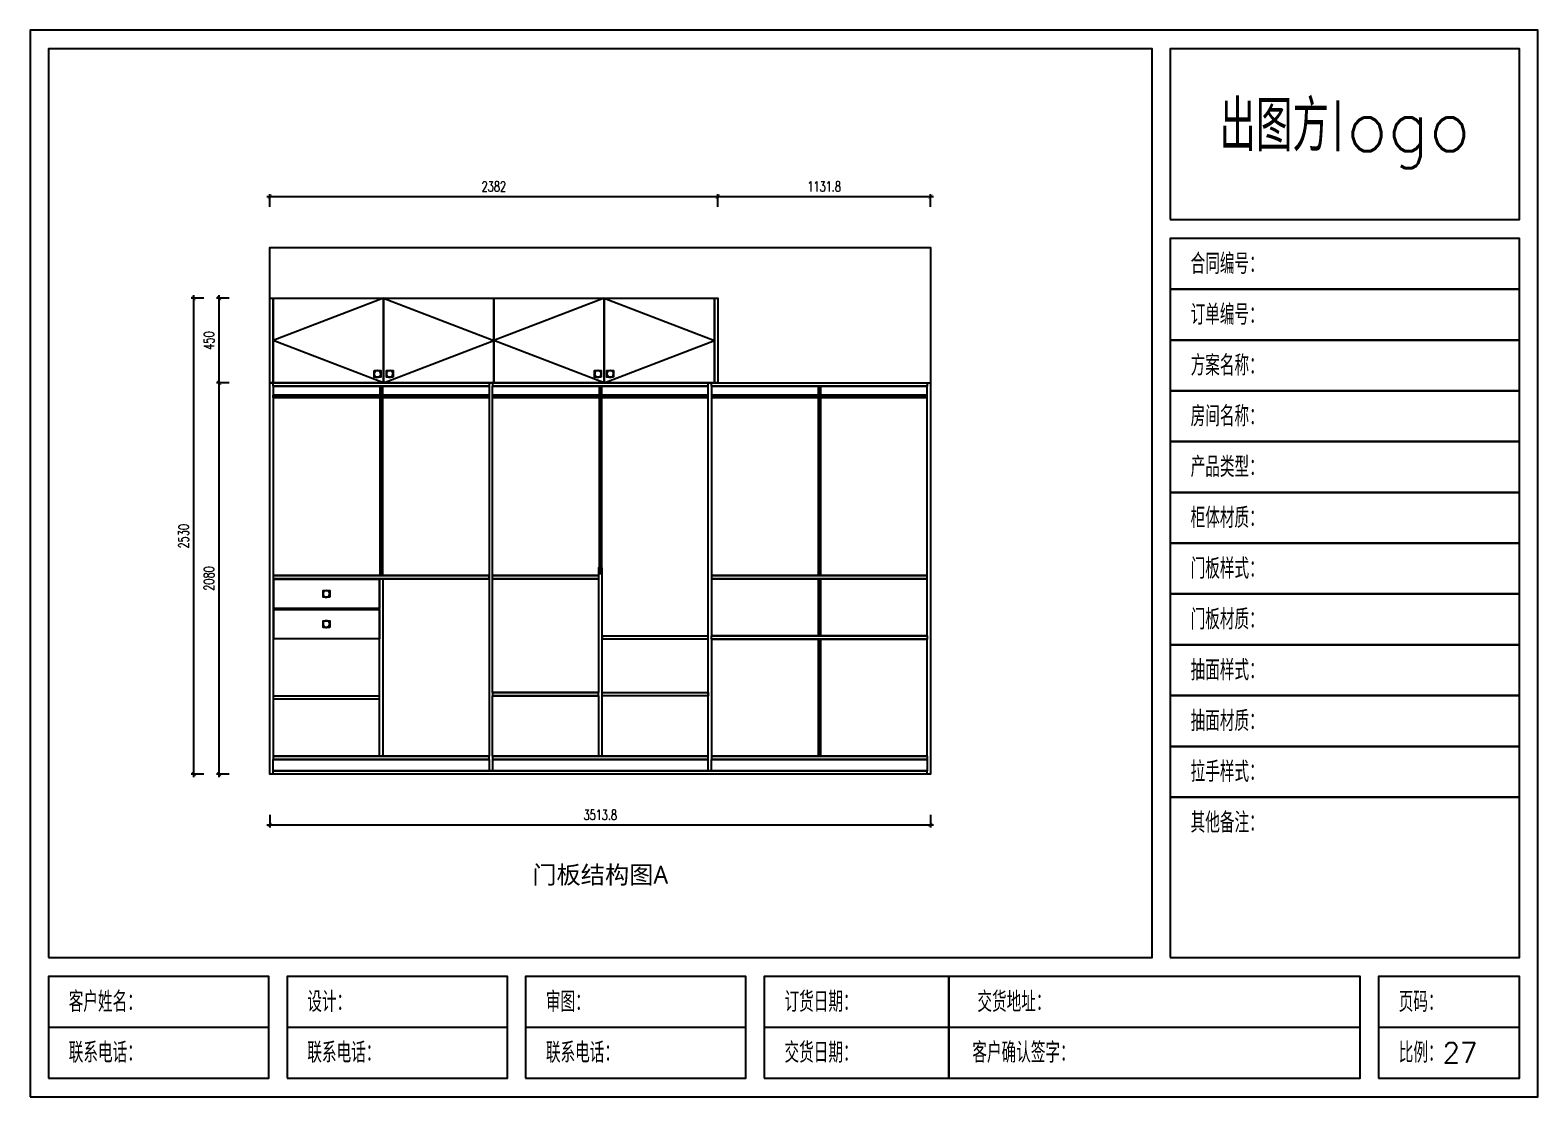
# Model space of a CAD drawing. Header units: millimetres. Extents: x 0 to 37570, y -10972 to 32224.
# Drawn here: x 11434 to 19454, y -10972 to -5302 of the extents above; entities that cross this region are included whole.
import ezdxf

# ---------------------------------------------------------------- set-up
doc = ezdxf.new("R2010")
doc.units = ezdxf.units.MM
doc.header["$LTSCALE"] = 10
doc.header["$MEASUREMENT"] = 0
doc.linetypes.add('ACAD_ISO07W100', pattern=[3, 0, -3])
for name, color, linetype in [('E1-立面墙体', 5, 'BYLAYER'), ('E11-标题', 2, 'BYLAYER'), ('E7-图例造型线', 30, 'BYLAYER'), ('E7-橱衣柜造型线', 4, 'BYLAYER'), ('E7-高亮橱衣柜造型线', 30, 'BYLAYER'), ('E8-立面尺寸标注', 1, 'BYLAYER'), ('T-图框', 1, 'BYLAYER')]:
    doc.layers.add(name, color=color, linetype=linetype)
doc.styles.add('DIMTEXT', font='simplex.shx', dxfattribs={"width": 0.7, "bigfont": 'gbcbig.shx'})
doc.styles.get("Standard").update_dxf_attribs({"font": 'simplex.shx', "bigfont": 'gbcbig.shx'})
doc.dimstyles.new('Kujiale', dxfattribs={"dimscale": 25, "dimtxt": 2, "dimasz": 0.8, "dimexe": 0.5, "dimexo": 0.5, "dimgap": 1, "dimtad": 1, "dimdec": 4, "dimrnd": 1, "dimdsep": 46, "dimtxsty": 'DIMTEXT', "dimblk": 'ARCHTICK', "dimcen": 2.5, "dimdle": 0.6, "dimclrd": 1, "dimclre": 1, "dimclrt": 2, "dimadec": 0, "dimazin": 0, "dimtfac": 1, "dimtdec": 4, "dimtix": 1, "dimtmove": 2, "dimatfit": 3, "dimldrblk": 'ARCHTICK', "dimfxlon": 1, "dimtolj": 1, "dimtzin": 0, "dimarcsym": 0})

# ---------------------------------------------------------------- blocks, each defined once
blk = doc.blocks.new('CustomElevation2710385')
at = {"linetype": 'ACAD_ISO07W100'}
for points in [[(18, 0), (0, 0), (0, 450), (18, 450)], [(2382, 0), (2364, 0), (2364, 450), (2382, 450)]]:
    blk.add_wipeout(points, dxfattribs=at).dxf.layer = 'E7-橱衣柜造型线'
at = {"layer": 'E7-橱衣柜造型线'}
for points in [[(18, 0), (0, 0), (0, 450), (18, 450), (18, 0)], [(2382, 0), (2364, 0), (2364, 450), (2382, 450), (2382, 0)]]:
    blk.add_lwpolyline(points, dxfattribs=at)
blk = doc.blocks.new('CustomElevation2710386')
at = {"layer": 'E7-高亮橱衣柜造型线'}
for p, q in [((604.5, 450), (18, 225)), ((604.5, 450), (1191, 225)), ((1777.5, 450), (1191, 225)), ((1777.5, 450), (2364, 225)), ((604.5, 0), (18, 225)), ((604.5, 0), (1191, 225)), ((1777.5, 0), (1191, 225)), ((1777.5, 0), (2364, 225))]:
    blk.add_line(p, q, dxfattribs=at)
for points in [[(604.5, 0), (18, 0), (18, 450), (604.5, 450), (604.5, 0)], [(1191, 0), (604.5, 0), (604.5, 450), (1191, 450), (1191, 0)], [(1777.5, 0), (1191, 0), (1191, 450), (1777.5, 450), (1777.5, 0)], [(2364, 0), (1777.5, 0), (1777.5, 450), (2364, 450), (2364, 0)], [(554.2, 65.3), (589.5, 65.3), (589.5, 30), (554.2, 30), (554.2, 65.3)], [(654.8, 30), (619.5, 30), (619.5, 65.3), (654.8, 65.3), (654.8, 30)], [(1762.5, 30), (1727.2, 30), (1727.2, 65.3), (1762.5, 65.3), (1762.5, 30)], [(1827.8, 30), (1792.5, 30), (1792.5, 65.3), (1827.8, 65.3), (1827.8, 30)]]:
    blk.add_lwpolyline(points, dxfattribs=at)
blk = doc.blocks.new('2710387')
at = {"layer": 'E7-图例造型线'}
blk.add_lwpolyline([(-14.7, -8.4), (-6.7, -16.4)], dxfattribs=at)
for centre, radius, start, end in [((-1.4, 0.9), 16.3, 98.49217, 214.9431), ((0.2, 0), 17.5, -11.19499, 103.10822), ((1.6, 16.1), 33.6, -104.31524, -87.10595), ((-10.5, 10.4), 31.1, -63.58868, -26.4113)]:
    blk.add_arc(centre, radius, start, end, dxfattribs=at)
blk = doc.blocks.new('2710388')
at = {"layer": 'E7-图例造型线'}
blk.add_lwpolyline([(-14.7, -8.4), (-6.7, -16.4)], dxfattribs=at)
for centre, radius, start, end in [((-1.4, 0.9), 16.3, 98.49217, 214.9431), ((0.2, 0), 17.5, -11.19499, 103.10822), ((1.6, 16.1), 33.6, -104.31524, -87.10595), ((-10.5, 10.4), 31.1, -63.58868, -26.4113)]:
    blk.add_arc(centre, radius, start, end, dxfattribs=at)
blk = doc.blocks.new('2710389')
at = {"layer": 'E7-图例造型线'}
blk.add_lwpolyline([(-14.7, -8.4), (-6.7, -16.4)], dxfattribs=at)
for centre, radius, start, end in [((-1.4, 0.9), 16.3, 98.49217, 214.9431), ((0.2, 0), 17.5, -11.19499, 103.10822), ((1.6, 16.1), 33.6, -104.31524, -87.10595), ((-10.5, 10.4), 31.1, -63.58868, -26.4113)]:
    blk.add_arc(centre, radius, start, end, dxfattribs=at)
blk = doc.blocks.new('2710390')
at = {"layer": 'E7-图例造型线'}
blk.add_lwpolyline([(-14.7, -8.4), (-6.7, -16.4)], dxfattribs=at)
for centre, radius, start, end in [((-1.4, 0.9), 16.3, 98.49217, 214.9431), ((0.2, 0), 17.5, -11.19499, 103.10822), ((1.6, 16.1), 33.6, -104.31524, -87.10595), ((-10.5, 10.4), 31.1, -63.58868, -26.4113)]:
    blk.add_arc(centre, radius, start, end, dxfattribs=at)
blk = doc.blocks.new('CustomElevation2710391')
at = {"layer": 'E7-橱衣柜造型线'}
for points in [[(3495.8, 2015.2), (2348.5, 2015.2), (2348.5, 2015.4), (3495.8, 2015.4), (3495.8, 2015.2)], [(3495.8, 2014.4), (2348.5, 2014.4), (2348.5, 2015.2), (3495.8, 2015.2), (3495.8, 2014.4)], [(3495.8, 2013.1), (2348.5, 2013.1), (2348.5, 2014.4), (3495.8, 2014.4), (3495.8, 2013.1)], [(3495.8, 2011.5), (2348.5, 2011.5), (2348.5, 2013.1), (3495.8, 2013.1), (3495.8, 2011.5)], [(3495.8, 2009.7), (2348.5, 2009.7), (2348.5, 2011.5), (3495.8, 2011.5), (3495.8, 2009.7)], [(3495.8, 2007.8), (2348.5, 2007.8), (2348.5, 2009.7), (3495.8, 2009.7), (3495.8, 2007.8)], [(3495.8, 2005.9), (2348.5, 2005.9), (2348.5, 2007.8), (3495.8, 2007.8), (3495.8, 2005.9)], [(3495.8, 2004.3), (2348.5, 2004.3), (2348.5, 2005.9), (3495.8, 2005.9), (3495.8, 2004.3)], [(2918.4, 2015.4), (2916.5, 2015.4), (2916.5, 2062), (2918.4, 2062), (2918.4, 2015.4)], [(2920.3, 2015.4), (2918.4, 2015.4), (2918.4, 2062), (2920.3, 2062), (2920.3, 2015.4)], [(2922.2, 2015.4), (2920.3, 2015.4), (2920.3, 2062), (2922.2, 2062), (2922.2, 2015.4)], [(2924, 2015.4), (2922.2, 2015.4), (2922.2, 2062), (2924, 2062), (2924, 2015.4)], [(2925.9, 2015.4), (2924, 2015.4), (2924, 2062), (2925.9, 2062), (2925.9, 2015.4)], [(2927.8, 2015.4), (2925.9, 2015.4), (2925.9, 2062), (2927.8, 2062), (2927.8, 2015.4)], [(2929.7, 2015.4), (2927.8, 2015.4), (2927.8, 2062), (2929.7, 2062), (2929.7, 2015.4)], [(3495.8, 2003.1), (2348.5, 2003.1), (2348.5, 2004.3), (3495.8, 2004.3), (3495.8, 2003.1)], [(3495.8, 2002.3), (2348.5, 2002.3), (2348.5, 2003.1), (3495.8, 2003.1), (3495.8, 2002.3)], [(3495.8, 2002), (2348.5, 2002), (2348.5, 2002.3), (3495.8, 2002.3), (3495.8, 2002)], [(2918.4, 96), (2916.5, 96), (2916.5, 718), (2918.4, 718), (2918.4, 96)], [(2920.3, 96), (2918.4, 96), (2918.4, 718), (2920.3, 718), (2920.3, 96)], [(2922.2, 96), (2920.3, 96), (2920.3, 718), (2922.2, 718), (2922.2, 96)], [(2924, 96), (2922.2, 96), (2922.2, 718), (2924, 718), (2924, 96)], [(2925.9, 718), (2925.9, 96), (2924, 96), (2924, 718), (2925.9, 718)], [(2927.8, 718), (2927.8, 96), (2925.9, 96), (2925.9, 718), (2927.8, 718)], [(2929.7, 718), (2929.7, 96), (2927.8, 96), (2927.8, 718), (2929.7, 718)]]:
    blk.add_lwpolyline(points, dxfattribs=at)
at = {"linetype": 'ACAD_ISO07W100'}
for points in [[(586, 2015.4), (18, 2015.4), (18, 2062), (586, 2062)], [(3495.3, 1038), (2349, 1038), (2349, 1056), (3495.3, 1056)], [(1747.9, 416), (1183.3, 416), (1183.3, 434), (1747.9, 434)], [(2330.5, 78), (1183.3, 78), (1183.3, 96), (2330.5, 96)]]:
    blk.add_wipeout(points, dxfattribs=at).dxf.layer = 'E7-橱衣柜造型线'
at = {"layer": 'E7-橱衣柜造型线'}
for points in [[(586, 2015.4), (18, 2015.4), (18, 2062), (586, 2062), (586, 2015.4)], [(2916.5, 1056), (2916.5, 2002), (2918.4, 2002), (2918.4, 1056), (2916.5, 1056)], [(2918.4, 1056), (2918.4, 2002), (2920.3, 2002), (2920.3, 1056), (2918.4, 1056)], [(2920.3, 1056), (2920.3, 2002), (2922.2, 2002), (2922.2, 1056), (2920.3, 1056)], [(2924, 2002), (2924, 1056), (2922.2, 1056), (2922.2, 2002), (2924, 2002)], [(2925.9, 2002), (2925.9, 1056), (2924, 1056), (2924, 2002), (2925.9, 2002)], [(2927.8, 2002), (2927.8, 1056), (2925.9, 1056), (2925.9, 2002), (2927.8, 2002)], [(2929.7, 2002), (2929.7, 1056), (2927.8, 1056), (2927.8, 2002), (2929.7, 2002)], [(3495.3, 1038), (2349, 1038), (2349, 1056), (3495.3, 1056), (3495.3, 1038)], [(2916.5, 736), (2916.5, 1038), (2918.4, 1038), (2918.4, 736), (2916.5, 736)], [(2918.4, 736), (2918.4, 1038), (2920.3, 1038), (2920.3, 736), (2918.4, 736)], [(2920.3, 736), (2920.3, 1038), (2922.2, 1038), (2922.2, 736), (2920.3, 736)], [(2924, 736), (2922.2, 736), (2922.2, 1038), (2924, 1038), (2924, 736)], [(2925.9, 1038), (2925.9, 736), (2924, 736), (2924, 1038), (2925.9, 1038)], [(2927.8, 1038), (2927.8, 736), (2925.9, 736), (2925.9, 1038), (2927.8, 1038)], [(2929.7, 1038), (2929.7, 736), (2927.8, 736), (2927.8, 1038), (2929.7, 1038)], [(1747.9, 416), (1183.3, 416), (1183.3, 434), (1747.9, 434), (1747.9, 416)], [(2330.5, 78), (1183.3, 78), (1183.3, 96), (2330.5, 96), (2330.5, 78)]]:
    blk.add_lwpolyline(points, dxfattribs=at)
at = {"linetype": 'ACAD_ISO07W100'}
blk.add_wipeout([(2330.5, 2015.4), (1764.4, 2015.4), (1764.4, 2062), (2330.5, 2062), (2330.5, 2067), (2330.5, 2067)], dxfattribs=at).dxf.layer = 'E7-橱衣柜造型线'
at = {"layer": 'E7-橱衣柜造型线'}
blk.add_lwpolyline([(2330.5, 2015.4), (1764.4, 2015.4), (1764.4, 2062), (2330.5, 2062), (2330.5, 2067), (2330.5, 2067), (2330.5, 2015.4)], dxfattribs=at)
at = {"linetype": 'ACAD_ISO07W100'}
for points in [[(3495.8, 91), (3495.8, 91), (3495.8, 96), (2929.7, 96), (2929.7, 718), (3495.3, 718), (3495.3, 736), (2929.7, 736), (2929.7, 1038), (3495.3, 1038), (3495.3, 1056), (2929.7, 1056), (2929.7, 2002), (3495.8, 2002), (3495.8, 2015.4), (2929.7, 2015.4), (2929.7, 2062), (3495.8, 2062), (3495.8, 2067), (3495.8, 2067)], [(2330.5, 18), (1183.3, 18), (1183.3, 78), (2330.5, 78)]]:
    blk.add_wipeout(points, dxfattribs=at).dxf.layer = 'E7-橱衣柜造型线'
at = {"layer": 'E7-橱衣柜造型线'}
for points in [[(3495.8, 91), (3495.8, 91), (3495.8, 96), (2929.7, 96), (2929.7, 718), (3495.3, 718), (3495.3, 736), (2929.7, 736), (2929.7, 1038), (3495.3, 1038), (3495.3, 1056), (2929.7, 1056), (2929.7, 2002), (3495.8, 2002), (3495.8, 2015.4), (2929.7, 2015.4), (2929.7, 2062), (3495.8, 2062), (3495.8, 2067), (3495.8, 2067), (3495.8, 91)], [(2330.5, 18), (1183.3, 18), (1183.3, 78), (2330.5, 78), (2330.5, 18)]]:
    blk.add_lwpolyline(points, dxfattribs=at)
at = {"linetype": 'ACAD_ISO07W100'}
blk.add_wipeout([(2330.5, 2062), (1183.3, 2062), (1183.3, 2080), (2330.5, 2080)], dxfattribs=at).dxf.layer = 'E7-橱衣柜造型线'
at = {"layer": 'E7-橱衣柜造型线'}
blk.add_lwpolyline([(2330.5, 2062), (1183.3, 2062), (1183.3, 2080), (2330.5, 2080), (2330.5, 2062)], dxfattribs=at)
at = {"linetype": 'ACAD_ISO07W100'}
for points in [[(2330.5, 91), (2330.5, 91), (2330.5, 96), (1765.9, 96), (1765.9, 1096), (1764.4, 1096), (1764.4, 2002), (2330.5, 2002)], [(1165.3, 78), (18, 78), (18, 96), (1165.3, 96)]]:
    blk.add_wipeout(points, dxfattribs=at).dxf.layer = 'E7-橱衣柜造型线'
at = {"layer": 'E7-橱衣柜造型线'}
for points in [[(1753.1, 2015.4), (1751.3, 2015.4), (1751.3, 2062), (1753.1, 2062), (1753.1, 2015.4)], [(1755, 2015.4), (1753.1, 2015.4), (1753.1, 2062), (1755, 2062), (1755, 2015.4)], [(1756.9, 2015.4), (1755, 2015.4), (1755, 2062), (1756.9, 2062), (1756.9, 2015.4)], [(1758.8, 2015.4), (1756.9, 2015.4), (1756.9, 2062), (1758.8, 2062), (1758.8, 2015.4)], [(1760.7, 2015.4), (1758.8, 2015.4), (1758.8, 2062), (1760.7, 2062), (1760.7, 2015.4)], [(1762.5, 2015.4), (1760.7, 2015.4), (1760.7, 2062), (1762.5, 2062), (1762.5, 2015.4)], [(1764.4, 2015.4), (1762.5, 2015.4), (1762.5, 2062), (1764.4, 2062), (1764.4, 2015.4)], [(2330.5, 91), (2330.5, 91), (2330.5, 96), (1765.9, 96), (1765.9, 1096), (1764.4, 1096), (1764.4, 2002), (2330.5, 2002), (2330.5, 91)], [(1165.3, 78), (18, 78), (18, 96), (1165.3, 96), (1165.3, 78)]]:
    blk.add_lwpolyline(points, dxfattribs=at)
at = {"linetype": 'ACAD_ISO07W100'}
for points in [[(582.6, 96), (18, 96), (18, 2002), (586, 2002), (586, 1056), (18.5, 1056), (18.5, 1038), (582.6, 1038)], [(1765.9, 1066), (1747.9, 1066), (1747.9, 1077.5), (1765.9, 1077.5)], [(1747.4, 718), (1183.8, 718), (1183.8, 736), (1747.4, 736)]]:
    blk.add_wipeout(points, dxfattribs=at).dxf.layer = 'E7-橱衣柜造型线'
at = {"layer": 'E7-橱衣柜造型线'}
for points in [[(582.6, 96), (18, 96), (18, 2002), (586, 2002), (586, 1056), (18.5, 1056), (18.5, 1038), (582.6, 1038), (582.6, 96)], [(1765.9, 1066), (1747.9, 1066), (1747.9, 1077.5), (1765.9, 1077.5), (1765.9, 1066)], [(1747.4, 718), (1183.8, 718), (1183.8, 736), (1747.4, 736), (1747.4, 718)]]:
    blk.add_lwpolyline(points, dxfattribs=at)
at = {"linetype": 'ACAD_ISO07W100'}
for points in [[(18, 2080), (18, 0), (0, 0), (0, 2080)], [(1183.3, 18), (1165.3, 18), (1165.3, 2080), (1183.3, 2080)], [(2330, 718), (1766.4, 718), (1766.4, 736), (2330, 736)]]:
    blk.add_wipeout(points, dxfattribs=at).dxf.layer = 'E7-橱衣柜造型线'
at = {"layer": 'E7-橱衣柜造型线'}
for points in [[(18, 2080), (18, 0), (0, 0), (0, 2080), (18, 2080)], [(1165.3, 2015.2), (18, 2015.2), (18, 2015.4), (1165.3, 2015.4), (1165.3, 2015.2)], [(1165.3, 2014.4), (18, 2014.4), (18, 2015.2), (1165.3, 2015.2), (1165.3, 2014.4)], [(1165.3, 2013.1), (18, 2013.1), (18, 2014.4), (1165.3, 2014.4), (1165.3, 2013.1)], [(1165.3, 2011.5), (18, 2011.5), (18, 2013.1), (1165.3, 2013.1), (1165.3, 2011.5)], [(1165.3, 2009.7), (18, 2009.7), (18, 2011.5), (1165.3, 2011.5), (1165.3, 2009.7)], [(1165.3, 2007.8), (18, 2007.8), (18, 2009.7), (1165.3, 2009.7), (1165.3, 2007.8)], [(1165.3, 2005.9), (18, 2005.9), (18, 2007.8), (1165.3, 2007.8), (1165.3, 2005.9)], [(1165.3, 2004.3), (18, 2004.3), (18, 2005.9), (1165.3, 2005.9), (1165.3, 2004.3)], [(1183.3, 18), (1165.3, 18), (1165.3, 2080), (1183.3, 2080), (1183.3, 18)], [(2330.5, 2015.2), (1183.3, 2015.2), (1183.3, 2015.4), (2330.5, 2015.4), (2330.5, 2015.2)], [(2330.5, 2014.4), (1183.3, 2014.4), (1183.3, 2015.2), (2330.5, 2015.2), (2330.5, 2014.4)], [(2330.5, 2013.1), (1183.3, 2013.1), (1183.3, 2014.4), (2330.5, 2014.4), (2330.5, 2013.1)], [(2330.5, 2011.5), (1183.3, 2011.5), (1183.3, 2013.1), (2330.5, 2013.1), (2330.5, 2011.5)], [(2330.5, 2009.7), (1183.3, 2009.7), (1183.3, 2011.5), (2330.5, 2011.5), (2330.5, 2009.7)], [(2330.5, 2007.8), (1183.3, 2007.8), (1183.3, 2009.7), (2330.5, 2009.7), (2330.5, 2007.8)], [(2330.5, 2005.9), (1183.3, 2005.9), (1183.3, 2007.8), (2330.5, 2007.8), (2330.5, 2005.9)], [(2330.5, 2004.3), (1183.3, 2004.3), (1183.3, 2005.9), (2330.5, 2005.9), (2330.5, 2004.3)], [(1165.3, 2003.1), (18, 2003.1), (18, 2004.3), (1165.3, 2004.3), (1165.3, 2003.1)], [(1165.3, 2002.3), (18, 2002.3), (18, 2003.1), (1165.3, 2003.1), (1165.3, 2002.3)], [(1165.3, 2002), (18, 2002), (18, 2002.3), (1165.3, 2002.3), (1165.3, 2002)], [(2330.5, 2003.1), (1183.3, 2003.1), (1183.3, 2004.3), (2330.5, 2004.3), (2330.5, 2003.1)], [(2330.5, 2002.3), (1183.3, 2002.3), (1183.3, 2003.1), (2330.5, 2003.1), (2330.5, 2002.3)], [(2330.5, 2002), (1183.3, 2002), (1183.3, 2002.3), (2330.5, 2002.3), (2330.5, 2002)], [(2330, 718), (1766.4, 718), (1766.4, 736), (2330, 736), (2330, 718)]]:
    blk.add_lwpolyline(points, dxfattribs=at)
at = {"linetype": 'ACAD_ISO07W100'}
for points in [[(1165.3, 2062), (18, 2062), (18, 2080), (1165.3, 2080)], [(2916.5, 2015.4), (2348.5, 2015.4), (2348.5, 2062), (2916.5, 2062)], [(1765.9, 96), (1747.9, 96), (1747.9, 1066), (1765.9, 1066)], [(582.1, 398), (18.5, 398), (18.5, 416), (582.1, 416)], [(3495.8, 0), (18, 0), (18, 18), (3495.8, 18)]]:
    blk.add_wipeout(points, dxfattribs=at).dxf.layer = 'E7-橱衣柜造型线'
at = {"layer": 'E7-橱衣柜造型线'}
for points in [[(1165.3, 2062), (18, 2062), (18, 2080), (1165.3, 2080), (1165.3, 2062)], [(2916.5, 2015.4), (2348.5, 2015.4), (2348.5, 2062), (2916.5, 2062), (2916.5, 2015.4)], [(1765.9, 1093.7), (1747.9, 1093.7), (1747.9, 1096), (1765.9, 1096), (1765.9, 1093.7)], [(1765.9, 1087.2), (1747.9, 1087.2), (1747.9, 1093.7), (1765.9, 1093.7), (1765.9, 1087.2)], [(1765.9, 1077.5), (1747.9, 1077.5), (1747.9, 1087.2), (1765.9, 1087.2), (1765.9, 1077.5)], [(1765.9, 96), (1747.9, 96), (1747.9, 1066), (1765.9, 1066), (1765.9, 96)], [(582.1, 398), (18.5, 398), (18.5, 416), (582.1, 416), (582.1, 398)], [(3495.8, 0), (18, 0), (18, 18), (3495.8, 18), (3495.8, 0)]]:
    blk.add_lwpolyline(points, dxfattribs=at)
at = {"linetype": 'ACAD_ISO07W100'}
for points in [[(1165.3, 2015.4), (599.1, 2015.4), (599.1, 2062), (1165.3, 2062)], [(3495.8, 0), (3495.8, 2080), (3513.8, 2080), (3513.8, 0)], [(2916.5, 96), (2348.5, 96), (2348.5, 2002), (2916.5, 2002), (2916.5, 1056), (2349, 1056), (2349, 1038), (2916.5, 1038), (2916.5, 736), (2349, 736), (2349, 718), (2916.5, 718)]]:
    blk.add_wipeout(points, dxfattribs=at).dxf.layer = 'E7-橱衣柜造型线'
at = {"layer": 'E7-橱衣柜造型线'}
for points in [[(1165.3, 2015.4), (599.1, 2015.4), (599.1, 2062), (1165.3, 2062), (1165.3, 2015.4)], [(3495.8, 0), (3495.8, 2080), (3513.8, 2080), (3513.8, 0), (3495.8, 0)], [(2916.5, 96), (2348.5, 96), (2348.5, 2002), (2916.5, 2002), (2916.5, 1056), (2349, 1056), (2349, 1038), (2916.5, 1038), (2916.5, 736), (2349, 736), (2349, 718), (2916.5, 718), (2916.5, 96)]]:
    blk.add_lwpolyline(points, dxfattribs=at)
at = {"linetype": 'ACAD_ISO07W100'}
for points in [[(1165.3, 96), (600.6, 96), (600.6, 1038), (1164.8, 1038), (1164.8, 1056), (599.1, 1056), (599.1, 2002), (1165.3, 2002)], [(3495.8, 78), (2348.5, 78), (2348.5, 96), (3495.8, 96)]]:
    blk.add_wipeout(points, dxfattribs=at).dxf.layer = 'E7-橱衣柜造型线'
at = {"layer": 'E7-橱衣柜造型线'}
for points in [[(587.9, 2015.4), (586, 2015.4), (586, 2062), (587.9, 2062), (587.9, 2015.4)], [(589.7, 2015.4), (587.9, 2015.4), (587.9, 2062), (589.7, 2062), (589.7, 2015.4)], [(591.6, 2015.4), (589.7, 2015.4), (589.7, 2062), (591.6, 2062), (591.6, 2015.4)], [(593.5, 2015.4), (591.6, 2015.4), (591.6, 2062), (593.5, 2062), (593.5, 2015.4)], [(595.4, 2015.4), (593.5, 2015.4), (593.5, 2062), (595.4, 2062), (595.4, 2015.4)], [(597.3, 2015.4), (595.4, 2015.4), (595.4, 2062), (597.3, 2062), (597.3, 2015.4)], [(599.1, 2015.4), (597.3, 2015.4), (597.3, 2062), (599.1, 2062), (599.1, 2015.4)], [(586, 1056), (586, 2002), (587.9, 2002), (587.9, 1056), (586, 1056)], [(587.9, 1056), (587.9, 2002), (589.7, 2002), (589.7, 1056), (587.9, 1056)], [(589.7, 1056), (589.7, 2002), (591.6, 2002), (591.6, 1056), (589.7, 1056)], [(593.5, 1056), (591.6, 1056), (591.6, 2002), (593.5, 2002), (593.5, 1056)], [(595.4, 1056), (593.5, 1056), (593.5, 2002), (595.4, 2002), (595.4, 1056)], [(597.3, 1056), (595.4, 1056), (595.4, 2002), (597.3, 2002), (597.3, 1056)], [(599.1, 1056), (597.3, 1056), (597.3, 2002), (599.1, 2002), (599.1, 1056)], [(1165.3, 96), (600.6, 96), (600.6, 1038), (1164.8, 1038), (1164.8, 1056), (599.1, 1056), (599.1, 2002), (1165.3, 2002), (1165.3, 96)], [(3495.8, 78), (2348.5, 78), (2348.5, 96), (3495.8, 96), (3495.8, 78)]]:
    blk.add_lwpolyline(points, dxfattribs=at)
at = {"linetype": 'ACAD_ISO07W100'}
for points in [[(2348.5, 18), (2330.5, 18), (2330.5, 2080), (2348.5, 2080)], [(1747.9, 1038), (1183.3, 1038), (1183.3, 1056), (1747.9, 1056)], [(1165.3, 18), (18, 18), (18, 78), (1165.3, 78)]]:
    blk.add_wipeout(points, dxfattribs=at).dxf.layer = 'E7-橱衣柜造型线'
at = {"layer": 'E7-橱衣柜造型线'}
for points in [[(2348.5, 18), (2330.5, 18), (2330.5, 2080), (2348.5, 2080), (2348.5, 18)], [(1751.3, 1096), (1751.3, 2002), (1753.1, 2002), (1753.1, 1096), (1751.3, 1096)], [(1753.1, 1096), (1753.1, 2002), (1755, 2002), (1755, 1096), (1753.1, 1096)], [(1755, 1096), (1755, 2002), (1756.9, 2002), (1756.9, 1096), (1755, 1096)], [(1758.8, 1096), (1756.9, 1096), (1756.9, 2002), (1758.8, 2002), (1758.8, 1096)], [(1760.7, 1096), (1758.8, 1096), (1758.8, 2002), (1760.7, 2002), (1760.7, 1096)], [(1762.5, 1096), (1760.7, 1096), (1760.7, 2002), (1762.5, 2002), (1762.5, 1096)], [(1764.4, 1096), (1762.5, 1096), (1762.5, 2002), (1764.4, 2002), (1764.4, 1096)], [(1747.9, 1038), (1183.3, 1038), (1183.3, 1056), (1747.9, 1056), (1747.9, 1038)], [(1165.3, 18), (18, 18), (18, 78), (1165.3, 78), (1165.3, 18)]]:
    blk.add_lwpolyline(points, dxfattribs=at)
at = {"linetype": 'ACAD_ISO07W100'}
for points in [[(1751.3, 2015.4), (1183.3, 2015.4), (1183.3, 2062), (1751.3, 2062)], [(3495.8, 2062), (2348.5, 2062), (2348.5, 2080), (3495.8, 2080)], [(3495.3, 718), (2349, 718), (2349, 736), (3495.3, 736)], [(2330, 416), (1766.4, 416), (1766.4, 434), (2330, 434)], [(3495.8, 18), (2348.5, 18), (2348.5, 78), (3495.8, 78)]]:
    blk.add_wipeout(points, dxfattribs=at).dxf.layer = 'E7-橱衣柜造型线'
at = {"layer": 'E7-橱衣柜造型线'}
for points in [[(1751.3, 2015.4), (1183.3, 2015.4), (1183.3, 2062), (1751.3, 2062), (1751.3, 2015.4)], [(3495.8, 2062), (2348.5, 2062), (2348.5, 2080), (3495.8, 2080), (3495.8, 2062)], [(3495.3, 718), (2349, 718), (2349, 736), (3495.3, 736), (3495.3, 718)], [(2330, 416), (1766.4, 416), (1766.4, 434), (2330, 434), (2330, 416)], [(3495.8, 18), (2348.5, 18), (2348.5, 78), (3495.8, 78), (3495.8, 18)]]:
    blk.add_lwpolyline(points, dxfattribs=at)
at = {"linetype": 'ACAD_ISO07W100'}
blk.add_wipeout([(1747.9, 1056), (1183.3, 1056), (1183.3, 2002), (1751.3, 2002), (1751.3, 1096), (1747.9, 1096)], dxfattribs=at).dxf.layer = 'E7-橱衣柜造型线'
at = {"layer": 'E7-橱衣柜造型线'}
blk.add_lwpolyline([(1747.9, 1056), (1183.3, 1056), (1183.3, 2002), (1751.3, 2002), (1751.3, 1096), (1747.9, 1096), (1747.9, 1056)], dxfattribs=at)
at = {"linetype": 'ACAD_ISO07W100'}
blk.add_wipeout([(1747.9, 434), (1183.3, 434), (1183.3, 1038), (1747.9, 1038)], dxfattribs=at).dxf.layer = 'E7-橱衣柜造型线'
at = {"layer": 'E7-橱衣柜造型线'}
blk.add_lwpolyline([(1747.9, 434), (1183.3, 434), (1183.3, 1038), (1747.9, 1038), (1747.9, 434)], dxfattribs=at)
at = {"linetype": 'ACAD_ISO07W100'}
for points in [[(1164.8, 1038), (18.5, 1038), (18.5, 1056), (1164.8, 1056)], [(1747.9, 96), (1183.3, 96), (1183.3, 416), (1747.9, 416)]]:
    blk.add_wipeout(points, dxfattribs=at).dxf.layer = 'E7-橱衣柜造型线'
at = {"layer": 'E7-橱衣柜造型线'}
for points in [[(1164.8, 1038), (18.5, 1038), (18.5, 1056), (1164.8, 1056), (1164.8, 1038)], [(1747.9, 96), (1183.3, 96), (1183.3, 416), (1747.9, 416), (1747.9, 96)]]:
    blk.add_lwpolyline(points, dxfattribs=at)
at = {"linetype": 'ACAD_ISO07W100'}
blk.add_wipeout([(600.6, 96), (582.6, 96), (582.6, 1038), (600.6, 1038)], dxfattribs=at).dxf.layer = 'E7-橱衣柜造型线'
at = {"layer": 'E7-橱衣柜造型线'}
blk.add_lwpolyline([(600.6, 96), (582.6, 96), (582.6, 1038), (600.6, 1038), (600.6, 96)], dxfattribs=at)
blk = doc.blocks.new('CustomElevation2710392')
at = {"layer": 'E7-高亮橱衣柜造型线'}
for points in [[(580.6, 880), (20, 880), (20, 1036), (580.6, 1036), (580.6, 880)], [(318, 940.4), (282.7, 940.4), (282.7, 975.6), (318, 975.6), (318, 940.4)], [(580.6, 720), (20, 720), (20, 876), (580.6, 876), (580.6, 720)], [(318, 780.4), (282.7, 780.4), (282.7, 815.6), (318, 815.6), (318, 780.4)]]:
    blk.add_lwpolyline(points, dxfattribs=at)
blk = doc.blocks.new('2710393')
at = {"layer": 'E7-图例造型线'}
blk.add_lwpolyline([(-14.7, -8.4), (-6.7, -16.4)], dxfattribs=at)
for centre, radius, start, end in [((-1.4, 0.9), 16.3, 98.49217, 214.9431), ((0.2, 0), 17.5, -11.19499, 103.10822), ((1.6, 16.1), 33.6, -104.31524, -87.10595), ((-10.5, 10.4), 31.1, -63.58868, -26.4113)]:
    blk.add_arc(centre, radius, start, end, dxfattribs=at)
blk = doc.blocks.new('2710394')
at = {"layer": 'E7-图例造型线'}
blk.add_lwpolyline([(-14.7, -8.4), (-6.7, -16.4)], dxfattribs=at)
for centre, radius, start, end in [((-1.4, 0.9), 16.3, 98.49217, 214.9431), ((0.2, 0), 17.5, -11.19499, 103.10822), ((1.6, 16.1), 33.6, -104.31524, -87.10595), ((-10.5, 10.4), 31.1, -63.58868, -26.4113)]:
    blk.add_arc(centre, radius, start, end, dxfattribs=at)
blk = doc.blocks.new('_ArchTick')
at = {"layer": 'E11-标题', "color": 1, "const_width": 0.15}
blk.add_lwpolyline([(-0.5, -0.5), (0.5, 0.5)], dxfattribs=at)
blk = doc.blocks.new('*D124')
at = {"layer": 'Defpoints', "color": 0, "transparency": 16777216}
for p in [(12439.7, -7176.8), (12507.2, -7176.8), (12507.2, -9256.8)]:
    blk.add_point(p, dxfattribs=at)
at = {"layer": 'E8-立面尺寸标注', "color": 1, "lineweight": -2, "transparency": 16777216}
for p, q in [((12493.7, -7176.8), (12426.2, -7176.8)), ((12439.7, -9273), (12439.7, -7160.6)), ((12493.7, -9256.8), (12426.2, -9256.8))]:
    blk.add_line(p, q, dxfattribs=at)
at = {"layer": 'E8-立面尺寸标注', "color": 1, "lineweight": -2, "transparency": 16777216, "xscale": 21.6, "yscale": 21.6, "zscale": 21.6}
for p, rotation in [((12439.7, -7176.8), 90), ((12439.7, -9256.8), 270)]:
    blk.add_blockref('_ArchTick', p, dxfattribs=dict(at, rotation=rotation))
at = {"layer": 'E8-立面尺寸标注', "color": 2, "transparency": 16777216, "insert": (12385.7, -8216.8), "char_height": 54, "attachment_point": 5, "rotation": 90, "style": 'DIMTEXT'}
blk.add_mtext('\\A1;2080', dxfattribs=at)
blk = doc.blocks.new('*D125')
at = {"layer": 'Defpoints', "color": 0, "transparency": 16777216}
for p in [(12304.7, -6726.8), (12372.2, -6726.8), (12372.2, -9256.8)]:
    blk.add_point(p, dxfattribs=at)
at = {"layer": 'E8-立面尺寸标注', "color": 1, "lineweight": -2, "transparency": 16777216}
for p, q in [((12358.7, -6726.8), (12291.2, -6726.8)), ((12304.7, -9273), (12304.7, -6710.6)), ((12358.7, -9256.8), (12291.2, -9256.8))]:
    blk.add_line(p, q, dxfattribs=at)
at = {"layer": 'E8-立面尺寸标注', "color": 1, "lineweight": -2, "transparency": 16777216, "xscale": 21.6, "yscale": 21.6, "zscale": 21.6}
for p, rotation in [((12304.7, -6726.8), 90), ((12304.7, -9256.8), 270)]:
    blk.add_blockref('_ArchTick', p, dxfattribs=dict(at, rotation=rotation))
at = {"layer": 'E8-立面尺寸标注', "color": 2, "transparency": 16777216, "insert": (12250.7, -7991.8), "char_height": 54, "attachment_point": 5, "rotation": 90, "style": 'DIMTEXT'}
blk.add_mtext('\\A1;2530', dxfattribs=at)
blk = doc.blocks.new('*D126')
at = {"layer": 'Defpoints', "color": 0, "transparency": 16777216}
for p in [(12439.7, -6726.8), (12507.2, -6726.8), (12507.2, -7176.8)]:
    blk.add_point(p, dxfattribs=at)
at = {"layer": 'E8-立面尺寸标注', "color": 1, "lineweight": -2, "transparency": 16777216}
for p, q in [((12493.7, -6726.8), (12426.2, -6726.8)), ((12439.7, -7193), (12439.7, -6710.6)), ((12493.7, -7176.8), (12426.2, -7176.8))]:
    blk.add_line(p, q, dxfattribs=at)
at = {"layer": 'E8-立面尺寸标注', "color": 1, "lineweight": -2, "transparency": 16777216, "xscale": 21.6, "yscale": 21.6, "zscale": 21.6}
for p, rotation in [((12439.7, -6726.8), 90), ((12439.7, -7176.8), 270)]:
    blk.add_blockref('_ArchTick', p, dxfattribs=dict(at, rotation=rotation))
at = {"layer": 'E8-立面尺寸标注', "color": 2, "transparency": 16777216, "insert": (12385.7, -6951.8), "char_height": 54, "attachment_point": 5, "rotation": 90, "style": 'DIMTEXT'}
blk.add_mtext('\\A1;450', dxfattribs=at)
blk = doc.blocks.new('*D127')
at = {"layer": 'Defpoints', "color": 0, "transparency": 16777216}
for p in [(12709.7, -6254.3), (15091.7, -6186.8), (15091.7, -6254.3)]:
    blk.add_point(p, dxfattribs=at)
at = {"layer": 'E8-立面尺寸标注', "color": 1, "lineweight": -2, "transparency": 16777216}
for p, q in [((12709.7, -6240.8), (12709.7, -6173.3)), ((15091.7, -6240.8), (15091.7, -6173.3)), ((12693.5, -6186.8), (15107.9, -6186.8))]:
    blk.add_line(p, q, dxfattribs=at)
at = {"layer": 'E8-立面尺寸标注', "color": 1, "lineweight": -2, "transparency": 16777216, "xscale": 21.6, "yscale": 21.6, "zscale": 21.6, "rotation": 180}
blk.add_blockref('_ArchTick', (12709.7, -6186.8), dxfattribs=at)
at = {"layer": 'E8-立面尺寸标注', "color": 1, "lineweight": -2, "transparency": 16777216, "xscale": 21.6, "yscale": 21.6, "zscale": 21.6}
blk.add_blockref('_ArchTick', (15091.7, -6186.8), dxfattribs=at)
at = {"layer": 'E8-立面尺寸标注', "color": 2, "transparency": 16777216, "insert": (13900.7, -6132.8), "char_height": 54, "attachment_point": 5, "style": 'DIMTEXT'}
blk.add_mtext('\\A1;2382', dxfattribs=at)
blk = doc.blocks.new('*D128')
at = {"layer": 'Defpoints', "color": 0, "transparency": 16777216}
for p in [(12709.7, -9459.3), (16223.5, -9459.3), (16223.5, -9526.8)]:
    blk.add_point(p, dxfattribs=at)
at = {"layer": 'E8-立面尺寸标注', "color": 1, "lineweight": -2, "transparency": 16777216}
for p, q in [((12693.5, -9526.8), (16239.7, -9526.8)), ((12709.7, -9472.8), (12709.7, -9540.3)), ((16223.5, -9472.8), (16223.5, -9540.3))]:
    blk.add_line(p, q, dxfattribs=at)
at = {"layer": 'E8-立面尺寸标注', "color": 1, "lineweight": -2, "transparency": 16777216, "xscale": 21.6, "yscale": 21.6, "zscale": 21.6, "rotation": 180}
blk.add_blockref('_ArchTick', (12709.7, -9526.8), dxfattribs=at)
at = {"layer": 'E8-立面尺寸标注', "color": 1, "lineweight": -2, "transparency": 16777216, "xscale": 21.6, "yscale": 21.6, "zscale": 21.6}
blk.add_blockref('_ArchTick', (16223.5, -9526.8), dxfattribs=at)
at = {"layer": 'E8-立面尺寸标注', "color": 2, "transparency": 16777216, "insert": (14466.6, -9472.8), "char_height": 54, "attachment_point": 5, "style": 'DIMTEXT'}
blk.add_mtext('\\A1;3513.8', dxfattribs=at)
blk = doc.blocks.new('*D129')
at = {"layer": 'Defpoints', "color": 0, "transparency": 16777216}
for p in [(15091.7, -6254.3), (16223.5, -6186.8), (16223.5, -6254.3)]:
    blk.add_point(p, dxfattribs=at)
at = {"layer": 'E8-立面尺寸标注', "color": 1, "lineweight": -2, "transparency": 16777216}
for p, q in [((15091.7, -6240.8), (15091.7, -6173.3)), ((16223.5, -6240.8), (16223.5, -6173.3)), ((15075.5, -6186.8), (16239.7, -6186.8))]:
    blk.add_line(p, q, dxfattribs=at)
at = {"layer": 'E8-立面尺寸标注', "color": 1, "lineweight": -2, "transparency": 16777216, "xscale": 21.6, "yscale": 21.6, "zscale": 21.6, "rotation": 180}
blk.add_blockref('_ArchTick', (15091.7, -6186.8), dxfattribs=at)
at = {"layer": 'E8-立面尺寸标注', "color": 1, "lineweight": -2, "transparency": 16777216, "xscale": 21.6, "yscale": 21.6, "zscale": 21.6}
blk.add_blockref('_ArchTick', (16223.5, -6186.8), dxfattribs=at)
at = {"layer": 'E8-立面尺寸标注', "color": 2, "transparency": 16777216, "insert": (15657.6, -6132.8), "char_height": 54, "attachment_point": 5, "style": 'DIMTEXT'}
blk.add_mtext('\\A1;1131.8', dxfattribs=at)

msp = doc.modelspace()

# ---------------------------------------------------------------- linework, layer by layer
at = {"layer": 'E1-立面墙体'}
msp.add_lwpolyline([(12709.67773, -9256.84961), (12709.67773, -6456.84961), (16223.50195, -6456.84961), (16223.50195, -9256.84961), (12709.67773, -9256.84961)], dxfattribs=at)
at = {"layer": 'T-图框'}
for p, q in [((11531.7002, -10602.09961), (12703.5, -10602.09961)), ((12800.7002, -10602.09961), (13972.5, -10602.09961)), ((14069.7002, -10602.09961), (15241.5, -10602.09961)), ((15338.7002, -10602.09961), (18508.5, -10602.09961)), ((18605.69922, -10602.09961), (19356.30078, -10602.09961))]:
    msp.add_line(p, q, dxfattribs=at)
at = {"layer": 'T-图框', "color": 8}
msp.add_lwpolyline([(11434.5, -10972), (19453.5, -10972), (19453.5, -5302), (11434.5, -5302), (11434.5, -10972)], dxfattribs=at)
at = {"layer": 'T-图框'}
for points in [[(11531.7002, -10232.2002), (17401.5, -10232.2002), (17401.5, -5401.90039), (11531.7002, -5401.90039), (11531.7002, -10232.2002)], [(17498.69922, -6309.1001), (19356.30078, -6309.1001), (19356.30078, -5401.8999), (17498.69922, -5401.8999), (17498.69922, -6309.1001)], [(17498.69922, -6679), (19356.30078, -6679), (19356.30078, -6409), (17498.69922, -6409), (17498.69922, -6679)], [(17498.69922, -6949), (19356.30078, -6949), (19356.30078, -6679), (17498.69922, -6679), (17498.69922, -6949)], [(17498.69922, -7219), (19356.30078, -7219), (19356.30078, -6949), (17498.69922, -6949), (17498.69922, -7219)], [(17498.69922, -7489), (19356.30078, -7489), (19356.30078, -7219), (17498.69922, -7219), (17498.69922, -7489)], [(17498.69922, -7759), (19356.30078, -7759), (19356.30078, -7489), (17498.69922, -7489), (17498.69922, -7759)], [(17498.69922, -8029), (19356.30078, -8029), (19356.30078, -7759), (17498.69922, -7759), (17498.69922, -8029)], [(17498.69922, -8299), (19356.30078, -8299), (19356.30078, -8029), (17498.69922, -8029), (17498.69922, -8299)], [(17498.69922, -8569), (19356.30078, -8569), (19356.30078, -8299), (17498.69922, -8299), (17498.69922, -8569)], [(17498.69922, -8839), (19356.30078, -8839), (19356.30078, -8569), (17498.69922, -8569), (17498.69922, -8839)], [(17498.69922, -9109), (19356.30078, -9109), (19356.30078, -8839), (17498.69922, -8839), (17498.69922, -9109)], [(17498.69922, -9379), (19356.30078, -9379), (19356.30078, -9109), (17498.69922, -9109), (17498.69922, -9379)], [(17498.69922, -10232.2002), (19356.30078, -10232.2002), (19356.30078, -9379), (17498.69922, -9379), (17498.69922, -10232.2002)], [(11531.7002, -10872.09961), (12703.5, -10872.09961), (12703.5, -10332.09961), (11531.7002, -10332.09961), (11531.7002, -10872.09961)], [(12800.7002, -10872.09961), (13972.5, -10872.09961), (13972.5, -10332.09961), (12800.7002, -10332.09961), (12800.7002, -10872.09961)], [(14069.7002, -10872.09961), (15241.5, -10872.09961), (15241.5, -10332.09961), (14069.7002, -10332.09961), (14069.7002, -10872.09961)], [(15338.7002, -10872.09961), (16321.5, -10872.09961), (16321.5, -10332.09961), (15338.7002, -10332.09961), (15338.7002, -10872.09961)], [(16321.5, -10872.09961), (18508.5, -10872.09961), (18508.5, -10332.09961), (16321.5, -10332.09961), (16321.5, -10872.09961)], [(18605.69922, -10872.09961), (19356.30078, -10872.09961), (19356.30078, -10332.09961), (18605.69922, -10332.09961), (18605.69922, -10872.09961)]]:
    msp.add_lwpolyline(points, dxfattribs=at)

# ---------------------------------------------------------------- texts
at = {"layer": 'E11-标题', "insert": (14466.59961, -9796.84961), "char_height": 94.5, "attachment_point": 5}
msp.add_mtext('\\fMicrosoft YaHei;门板结构图A', dxfattribs=at)
at = {"layer": 'T-图框'}
for s, insert, char_height, attachment_point in [('出图方logo', (18427.5, -5855.5), 270, 5), ('合同编号：', (17606.69922, -6544), 108, 4), ('订单编号：', (17606.69922, -6814), 108, 4), ('方案名称：', (17606.69922, -7084), 108, 4), ('房间名称：', (17606.69922, -7354), 108, 4), ('产品类型：', (17606.69922, -7624), 108, 4), ('柜体材质：', (17606.69922, -7894), 108, 4), ('门板样式：', (17606.69922, -8164), 108, 4), ('门板材质：', (17606.69922, -8434), 108, 4), ('抽面样式：', (17606.69922, -8704), 108, 4), ('抽面材质：', (17606.69922, -8974), 108, 4), ('拉手样式：', (17606.69922, -9244), 108, 4), ('其他备注：', (17606.69922, -9514), 108, 4), ('客户姓名：', (11639.7002, -10467.09961), 108, 4), ('设计：', (12908.7002, -10467.09961), 108, 4), ('审图：', (14177.7002, -10467.09961), 108, 4), ('订货日期：', (15446.7002, -10467.09961), 108, 4), ('交货地址：', (16472.69922, -10467.09961), 108, 4), ('页码：', (18713.69922, -10467.09961), 108, 4), ('联系电话：', (11639.7002, -10737.09961), 108, 4), ('联系电话：', (12908.7002, -10737.09961), 108, 4), ('联系电话：', (14177.7002, -10737.09961), 108, 4), ('交货日期：', (15446.7002, -10737.09961), 108, 4), ('客户确认签字：', (16445.69922, -10737.09961), 108, 4), ('比例：27', (18713.69922, -10737.09961), 108, 4)]:
    msp.add_mtext(s, dxfattribs=dict(at, insert=insert, char_height=char_height, attachment_point=attachment_point))

# ---------------------------------------------------------------- dimensions: what is measured, and where the dimension line sits
at = {"layer": 'E8-立面尺寸标注'}
for p1, p2, distance, text, picture, middle in [((12709.69043, -6254.34961), (15091.69043, -6254.34961), 67.5, '2382', '*D127', (13900.69043, -6132.84961)), ((15091.69043, -6254.34961), (16223.49023, -6254.34961), 67.5, '1131.8', '*D129', (15657.59033, -6132.84961)), ((12372.17773, -9256.84961), (12372.17773, -6726.84961), 67.5, '2530', '*D125', (12250.67773, -7991.84961)), ((12507.17773, -7176.84961), (12507.17773, -6726.84961), 67.5, '450', '*D126', (12385.67773, -6951.84961)), ((12507.17773, -9256.84961), (12507.17773, -7176.84961), 67.5, '2080', '*D124', (12385.67773, -8216.84961)), ((12709.69043, -9459.34961), (16223.49023, -9459.34961), -67.5, '3513.8', '*D128', (14466.59033, -9472.84961))]:
    dim = msp.add_aligned_dim(p1=p1, p2=p2, distance=distance, text=text, dimstyle='Kujiale', override={"dimscale": 27}, dxfattribs=at)
    dim.commit()
    dim.dimension.update_dxf_attribs({"geometry": picture, "text_midpoint": middle})

# ---------------------------------------------------------------- next in the draw order: block references
at = {"layer": 'E7-橱衣柜造型线'}
msp.add_blockref('CustomElevation2710385', (12709.69043, -7176.84961), dxfattribs=at)

# ---------------------------------------------------------------- next in the draw order: block references
at = {"layer": 'E7-图例造型线', "xscale": 1.000719904899597, "yscale": 1.011622905731201}
for name, p in [('2710387', (13281.54688, -7129.20605)), ('2710388', (13346.83398, -7129.20605)), ('2710389', (14454.54688, -7129.20605)), ('2710390', (14519.83398, -7129.20605))]:
    msp.add_blockref(name, p, dxfattribs=at)
at = {"layer": 'E7-高亮橱衣柜造型线'}
msp.add_blockref('CustomElevation2710386', (12709.69043, -7176.84961), dxfattribs=at)

# ---------------------------------------------------------------- next in the draw order: block references
at = {"layer": 'E7-橱衣柜造型线'}
msp.add_blockref('CustomElevation2710391', (12709.69043, -9256.84961), dxfattribs=at)

# ---------------------------------------------------------------- next in the draw order: block references
at = {"layer": 'E7-图例造型线', "xscale": 1.000719904899597, "yscale": 1.011622905731201}
for name, p in [('2710393', (13010.00684, -8298.84961)), ('2710394', (13010.00684, -8458.84961))]:
    msp.add_blockref(name, p, dxfattribs=at)
at = {"layer": 'E7-高亮橱衣柜造型线'}
msp.add_blockref('CustomElevation2710392', (12709.69043, -9256.84961), dxfattribs=at)

doc.saveas('drawing.dxf')
